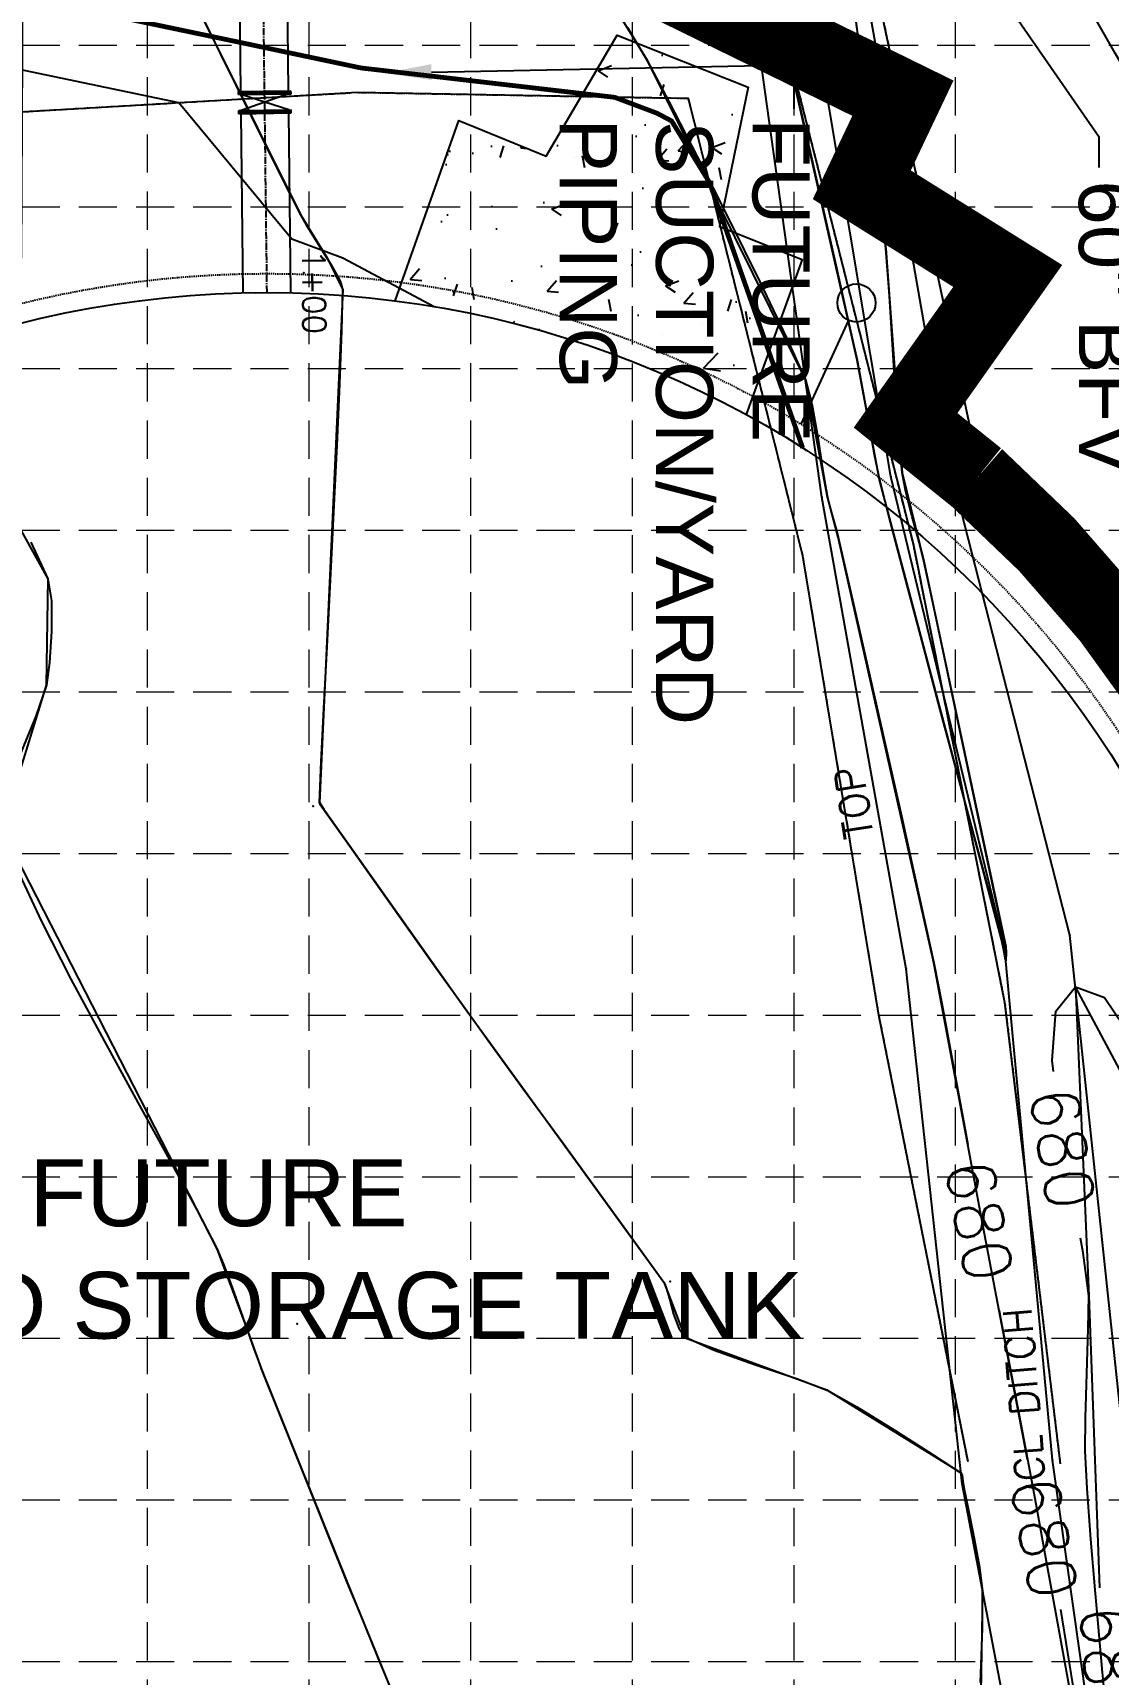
# Model space of a CAD drawing. Header units: inches. Extents: x 8056544 to 8057224, y 14638228 to 14639314.
# Drawn here: x 8056820.8 to 8056933.6, y 14638701.9 to 14638874 of the extents above; entities that cross this region are included whole.
import ezdxf
from ezdxf.enums import TextEntityAlignment as Align

# ---------------------------------------------------------------- set-up
doc = ezdxf.new("R2010")
doc.units = ezdxf.units.IN
doc.header["$MEASUREMENT"] = 0
for name, pattern in [('CENTER2', [1.125, 0.75, -0.125, 0.125, -0.125]), ('DASHED2', [0.375, 0.25, -0.125]), ('HIDDEN', [0.375, 0.25, -0.125]), ('HIDDEN2', [0.1875, 0.125, -0.0625]), ('PHANTOM2', [1.25, 0.625, -0.125, 0.125, -0.125, 0.125, -0.125])]:
    doc.linetypes.add(name, pattern=pattern)
for name, color, linetype in [('C-MH-OFF', 7, 'Continuous'), ('EC', 35, 'Continuous'), ('EX-SLOPE-BTM-', 5, 'DASHED2'), ('EX-SLOPE-TOP-', 5, 'PHANTOM2'), ('FN-6TXT', 6, 'Continuous'), ('FN-CONC', 6, 'Continuous'), ('FN-TANK', 3, 'Continuous'), ('FN-TANK-DRAIN', 2, 'HIDDEN2'), ('GRID', 254, 'HIDDEN'), ('LIMITS OF DISTURBANCE', 1, 'HIDDEN'), ('POINT', 7, 'Continuous'), ('PROPOSED PIPE', 3, 'Continuous'), ('SHORT PIPE-TXT-STA-LAB', 7, 'Continuous'), ('SRF-FLT-', 5, 'Continuous'), ('wr-center-fut', 2, 'CENTER2')]:
    doc.layers.add(name, color=color, linetype=linetype)
doc.styles.add('20-120', font='ROMANS.shx', dxfattribs={"height": 2.4})
doc.styles.add('ROMANS', font='romans.shx', dxfattribs={"height": 3})
doc.styles.get("Standard").update_dxf_attribs({"font": 'ARIAL.TTF'})

# ---------------------------------------------------------------- blocks, each defined once
blk = doc.blocks.new('lbl_tic')
blk.add_line((0, -0.04165), (0, 0.04165))

msp = doc.modelspace()

# ---------------------------------------------------------------- hatches: boundary and pattern name
at = {"layer": 'FN-CONC', "ltscale": 50}
h = msp.add_hatch(dxfattribs=at)
h.set_pattern_fill('AR-CONC', scale=2, style=0)
h.set_pattern_definition([(50, (5549605.029, 7540782.853), (14.345203652, -1.2550427), [1.5, -16.5]), (355, (5549605.029, 7540782.853), (-2.775026672, 15.043842674), [1.2, -13.2]), (100.4514, (5549606.225, 7540782.749), (11.570187634, 13.78879084), [1.2748038, -14.02284224]), (46.1842, (5549605.03, 7540786.853), (21.344820973, -3.310380287), [2.25, -24.75]), (96.6356, (5549606.808, 7540786.577), (18.69325411, 19.48235742), [1.91220576, -21.03426]), (351.1842, (5549605.03, 7540786.853), (18.6932389, 19.48237202), [1.8, -19.8]), (21, (5549607.029, 7540785.853), (11.938141042, -8.052377813), [1.5, -16.5]), (326, (5549607.029, 7540785.853), (4.866306638, 14.5030009), [1.2, -13.2]), (71.4514, (5549608.024, 7540785.182), (16.804452572, 6.450609934), [1.2748038, -14.02284224]), (37.5, (5549605.029, 7540782.8533), (0.2431971063, 6.6578770766), [0, -13.04, 0, -13.4, 0, -13.25]), (7.5, (5549605.029, 7540782.853), (5.261390749, 7.8882342376), [0, -7.64, 0, -12.74, 0, -5.05]), (327.5, (5549600.569, 7540782.8533), (10.6764487234, -0.4510974347), [0, -5, 0, -15.6, 0, -20.7]), (317.5, (5549598.569, 7540782.853), (11.663723387, 2.002099647), [0, -6.5, 0, -10.36, 0, -14.7])])
h.paths.add_polyline_path([(8056881.19, 14638840.46), (8056896.2, 14638840.65), (8056892.95, 14638853.64), (8056892.82, 14638853.69), (8056892.87, 14638853.93), (8056891.78, 14638858.3), (8056887.81, 14638864.75), (8056886.28, 14638865.56), (8056881.84, 14638867.23), (8056878.3, 14638867.29), (8056874.64, 14638861.06), (8056865.48, 14638864.81), (8056859.27, 14638847.21), (8056862.9, 14638845.28, -0.045119)])
h.paths.add_polyline_path([(8056882.1, 14638873.75), (8056878.49, 14638867.62), (8056881.84, 14638867.23), (8056889.58, 14638867.09), (8056891.78, 14638858.3), (8056893.03, 14638854.72), (8056895.83, 14638868.28)])
h.paths.add_polyline_path([(8056887.81, 14638864.75), (8056891.78, 14638858.3), (8056889.58, 14638867.09), (8056881.84, 14638867.23), (8056886.28, 14638865.56)], flags=17)
h.paths.add_polyline_path([(8056897.97, 14638840.67), (8056898.03, 14638840.67), (8056901.48, 14638850.23), (8056893.49, 14638853.42)])
h.paths.add_polyline_path([(8056896.2, 14638840.65), (8056897.97, 14638840.67), (8056893.49, 14638853.42), (8056892.95, 14638853.64)])
h.paths.add_polyline_path([(8056898, 14638840.59), (8056897.97, 14638840.67), (8056896.2, 14638840.65), (8056896.94, 14638837.66)])
h.paths.add_polyline_path([(8056881.19, 14638840.46, -0.037714), (8056895.61, 14638833.96), (8056896.94, 14638837.66), (8056896.2, 14638840.65)])
h.paths.add_polyline_path([(8056862.9, 14638845.28), (8056859.27, 14638847.21), (8056858.81, 14638845.89, -0.009859)])

# ---------------------------------------------------------------- linework, layer by layer
at = {"layer": 'C-MH-OFF'}
msp.add_lwpolyline([(8056906.35, 14638843.86), (8056901.34, 14638832.96)], dxfattribs=at)
at = {"layer": 'C-MH-OFF', "ltscale": 50}
msp.add_circle((8056907.19, 14638845.67), 2, dxfattribs=at)
at = {"layer": 'EC'}
for points in [[(8056932.44, 14638605.71), (8056930.81, 14638634.57), (8056927.81, 14638671.94), (8056918.28, 14638721.87), (8056912.41, 14638775.84), (8056903.56, 14638825.31), (8056896.21, 14638877.85), (8056890.66, 14638913.69), (8056886.17, 14638928.41), (8056892.71, 14638934.12), (8056898.27, 14638939.38), (8056903.85, 14638934.28), (8056895.05, 14638959.73), (8056882.06, 14638998.81), (8056875.16, 14639023.85), (8056865.75, 14639068.4), (8056854.07, 14639111.15)], [(8056942.15, 14638547.94), (8056939.7, 14638582.34), (8056939.78, 14638607.41), (8056938.62, 14638634.86), (8056934.99, 14638673.34), (8056927.73, 14638724.35), (8056922.71, 14638778.17), (8056910.78, 14638827.47), (8056902.19, 14638878.94), (8056896.93, 14638914.47), (8056897.4, 14638929)], [(8056909.17, 14638872.83), (8056907.93, 14638879.98), (8056901.54, 14638914.88), (8056900.1, 14638921.79), (8056908.09, 14638917), (8056919.37, 14638922.47), (8056942.3, 14638877.36), (8056975.65, 14638822.88), (8056991.24, 14638795.66), (8057016.2, 14638750.99), (8057037.29, 14638713.17), (8057047.67, 14638690.99), (8057070.81, 14638638.46), (8057072.96, 14638634.03), (8057062.45, 14638630.08), (8057058.25, 14638641.33), (8057036.68, 14638684.67), (8057024.81, 14638708.64), (8057004.18, 14638744.86), (8056980.78, 14638791.28), (8056966.34, 14638816.89), (8056934.31, 14638871.85), (8056915.91, 14638904.13), (8056908.09, 14638917)], [(8056952.51, 14638548.26), (8056947.4, 14638574.75), (8056944.43, 14638582.33), (8056945.11, 14638595), (8056945.55, 14638606.42), (8056945.43, 14638636.45), (8056941.66, 14638673.68), (8056935.19, 14638726.43), (8056929.57, 14638779.37), (8056916.72, 14638829.46), (8056910.94, 14638862.66)]]:
    msp.add_lwpolyline(points, dxfattribs=at)
at = {"layer": 'EC', "linetype": 'Continuous'}
for points in [[(8056925.13, 14638724.41), (8056920.46, 14638748.8), (8056915.3, 14638776.49), (8056905.27, 14638821.1), (8056904.11, 14638825.48), (8056901.84, 14638837.64), (8056885.27, 14638871.09), (8056875.33, 14638887.26), (8056869.93, 14638907.4), (8056862.4, 14638911.57), (8056861.33, 14638940.92), (8056860.82, 14638957.05), (8056854.33, 14638973.73), (8056841.68, 14639002.84), (8056839.93, 14639007.58), (8056836.96, 14639008.49), (8056835.44, 14639013.22), (8056834.73, 14639019.26)], [(8056820.09, 14638974.37), (8056825.73, 14638954.89), (8056824.77, 14638944.18), (8056826.27, 14638899.7), (8056835.34, 14638882.19), (8056848.93, 14638854.86), (8056851.71, 14638850.34), (8056853.33, 14638847.06), (8056850.89, 14638793.29), (8056851.35, 14638792.59), (8056866.05, 14638771.84), (8056886.99, 14638743), (8056887.24, 14638742.38), (8056889.22, 14638737.16), (8056904.07, 14638731.71), (8056918.16, 14638723.01), (8056918.37, 14638721.89), (8056918.48, 14638721.29), (8056920.42, 14638710.68), (8056919.87, 14638678.47)], [(8056906.54, 14638879.73), (8056910.28, 14638851.39), (8056911.97, 14638827.87), (8056914.24, 14638818.61), (8056922.84, 14638778.19), (8056922.87, 14638777.52), (8056922.85, 14638776.7), (8056922.58, 14638778.14), (8056922.4, 14638778.93), (8056909.6, 14638827.12), (8056907.25, 14638839.66), (8056898.51, 14638878.27)], [(8056860.11, 14638696.13), (8056853.85, 14638711.43), (8056844.82, 14638733.93), (8056843.32, 14638738.1), (8056840.17, 14638746.51), (8056817.63, 14638790.5), (8056822.28, 14638805.6), (8056822.44, 14638816.75), (8056806.53, 14638845.35)], [(8056958.73, 14638729.23), (8056945.38, 14638745.45), (8056930.15, 14638773.95), (8056931.54, 14638741.57), (8056932.67, 14638710.95)], [(8056933.63, 14638695.43), (8056935.7, 14638673.38), (8056935.77, 14638670.6), (8056935.69, 14638665.9), (8056934.44, 14638673.23), (8056933.77, 14638676.89), (8056928.61, 14638708.68)]]:
    msp.add_lwpolyline(points, dxfattribs=at)
at = {"layer": 'EC', "const_width": 0.5, "elevation": 680, "flags": 128}
msp.add_lwpolyline([(8056901.55, 14638830.47), (8056891.78, 14638858.3), (8056887.81, 14638864.75), (8056886.28, 14638865.56), (8056881.84, 14638867.23), (8056855.23, 14638870.31), (8056843.5, 14638872.79), (8056814.89, 14638878.78), (8056809.47, 14638880.87), (8056780.6, 14638887.83), (8056779.34, 14638890.18), (8056774.48, 14638896.7), (8056815.11, 14638901.64), (8056850.65, 14638905.74), (8056856.79, 14638915.89), (8056862.09, 14638919.23), (8056865, 14638920.75), (8056865.61, 14638924.65), (8056855.62, 14638949.03), (8056850.77, 14638971.48), (8056850.27, 14638973.58), (8056849.78, 14638975.74), (8056847.87, 14638982.67)], dxfattribs=at)
at = {"layer": 'EC', "elevation": 681, "flags": 128}
msp.add_lwpolyline([(8056862.9, 14638845.28), (8056853.35, 14638850.35), (8056848, 14638852.36), (8056836.14, 14638866.64), (8056814.54, 14638871.16)], dxfattribs=at)
at = {"layer": 'EC'}
for points in [[(8056837.54, 14638877.76, 681), (8056840.51, 14638871.76, 681), (8056843.73, 14638865.24, 681), (8056846.71, 14638859.24, 681), (8056848.93, 14638854.83, 681), (8056848.93, 14638854.83, 681), (8056849.49, 14638853.86, 681), (8056850.3, 14638852.58, 681), (8056851.11, 14638851.29, 681), (8056851.7, 14638850.33, 681), (8056851.7, 14638850.33, 681), (8056852.1, 14638849.66, 681), (8056852.64, 14638848.74, 681), (8056853.12, 14638847.8, 681), (8056853.31, 14638847.07, 681), (8056853.31, 14638847.07, 681), (8056853.2, 14638842.74, 681), (8056852.99, 14638837.18, 681), (8056852.69, 14638830.73, 681), (8056852.36, 14638823.75, 681), (8056851.99, 14638816.59, 681), (8056851.64, 14638809.61, 681), (8056851.31, 14638803.16, 681), (8056851.04, 14638797.6, 681), (8056850.86, 14638793.27, 681), (8056850.86, 14638793.27, 681), (8056850.91, 14638793.12, 681), (8056851.05, 14638792.93, 681), (8056851.2, 14638792.74, 681), (8056851.31, 14638792.61, 681), (8056851.31, 14638792.61, 681), (8056853.65, 14638789.3, 681), (8056856.83, 14638784.81, 681), (8056860.29, 14638779.92, 681), (8056863.47, 14638775.44, 681), (8056865.83, 14638772.13, 681), (8056865.83, 14638772.13, 681), (8056868.57, 14638768.35, 681), (8056872.26, 14638763.28, 681), (8056876.42, 14638757.56, 681), (8056880.58, 14638751.85, 681), (8056884.27, 14638746.78, 681), (8056887, 14638743, 681), (8056887, 14638743, 681), (8056887.07, 14638742.87, 681), (8056887.14, 14638742.7, 681), (8056887.2, 14638742.52, 681), (8056887.25, 14638742.39, 681), (8056887.25, 14638742.39, 681), (8056887.59, 14638741.24, 681), (8056888.02, 14638739.66, 681), (8056888.56, 14638738.17, 681), (8056889.2, 14638737.27, 681), (8056889.2, 14638737.27, 681), (8056892.27, 14638735.86, 681), (8056896.62, 14638734.34, 681), (8056901, 14638732.87, 681), (8056904.17, 14638731.64, 681), (8056904.17, 14638731.64, 681), (8056907.22, 14638729.93, 681), (8056911.25, 14638727.46, 681), (8056915.24, 14638724.91, 681), (8056918.16, 14638722.97, 681), (8056918.16, 14638722.97, 681), (8056918.26, 14638722.78, 681), (8056918.32, 14638722.47, 681), (8056918.34, 14638722.13, 681), (8056918.37, 14638721.89, 681), (8056918.37, 14638721.89, 681), (8056918.39, 14638721.77, 681), (8056918.42, 14638721.6, 681), (8056918.45, 14638721.43, 681), (8056918.47, 14638721.31, 681), (8056918.47, 14638721.31, 681), (8056918.92, 14638719.1, 681), (8056919.54, 14638716.12, 681), (8056920.1, 14638713.12, 681), (8056920.37, 14638710.89, 681), (8056920.37, 14638710.89, 681), (8056920.36, 14638706.68, 681), (8056920.16, 14638701.02, 681)], [(8056883.17, 14638874.54, 680), (8056885.26, 14638871.08, 680), (8056885.26, 14638871.08, 680), (8056887.51, 14638866.79, 680), (8056890.49, 14638861.01, 680), (8056893.8, 14638854.46, 680), (8056897.06, 14638847.88, 680), (8056899.87, 14638842.02, 680), (8056901.84, 14638837.6, 680), (8056901.84, 14638837.6, 680), (8056902.52, 14638835.09, 680), (8056903.14, 14638831.59, 680), (8056903.67, 14638828.07, 680), (8056904.11, 14638825.48, 680), (8056904.11, 14638825.48, 680), (8056904.34, 14638824.55, 680), (8056904.68, 14638823.29, 680), (8056905.03, 14638822.04, 680), (8056905.27, 14638821.11, 680), (8056905.27, 14638821.11, 680), (8056906.21, 14638817, 680), (8056907.43, 14638811.64, 680), (8056908.84, 14638805.44, 680), (8056910.34, 14638798.82, 680), (8056911.83, 14638792.2, 680), (8056913.22, 14638785.99, 680), (8056914.41, 14638780.62, 680), (8056915.3, 14638776.49, 680), (8056915.3, 14638776.49, 680), (8056916.18, 14638772.03, 680), (8056917.31, 14638765.95, 680), (8056918.53, 14638759.34, 680), (8056918.87, 14638757.44, 680)], [(8056899.46, 14638874.11, 679), (8056900.72, 14638868.6, 679), (8056902.16, 14638862.27, 679), (8056903.66, 14638855.68, 679), (8056905.09, 14638849.35, 679), (8056906.33, 14638843.83, 679), (8056907.25, 14638839.66, 679), (8056907.25, 14638839.66, 679), (8056907.76, 14638837, 679), (8056908.4, 14638833.38, 679), (8056909.05, 14638829.77, 679), (8056909.6, 14638827.12, 679), (8056909.6, 14638827.12, 679), (8056910.74, 14638822.67, 679), (8056912.26, 14638816.86, 679), (8056914.03, 14638810.17, 679), (8056915.94, 14638803.02, 679), (8056917.86, 14638795.87, 679), (8056919.66, 14638789.18, 679), (8056921.21, 14638783.39, 679), (8056922.39, 14638778.95, 679), (8056922.39, 14638778.95, 679), (8056922.44, 14638778.78, 679), (8056922.49, 14638778.55, 679), (8056922.54, 14638778.31, 679), (8056922.58, 14638778.14, 679), (8056922.58, 14638778.14, 679), (8056922.63, 14638777.82, 679), (8056922.69, 14638777.39, 679), (8056922.76, 14638776.97, 679), (8056922.85, 14638776.66, 679), (8056922.85, 14638776.66, 679), (8056922.88, 14638776.71, 679), (8056922.89, 14638776.97, 679), (8056922.88, 14638777.28, 679), (8056922.87, 14638777.51, 679), (8056922.87, 14638777.51, 679), (8056922.87, 14638777.65, 679), (8056922.87, 14638777.85, 679), (8056922.86, 14638778.05, 679), (8056922.84, 14638778.19, 679), (8056922.84, 14638778.19, 679), (8056921.92, 14638782.55, 679), (8056920.7, 14638788.33, 679), (8056919.3, 14638794.95, 679), (8056917.83, 14638801.86, 679), (8056916.42, 14638808.48, 679), (8056915.18, 14638814.25, 679), (8056914.24, 14638818.61, 679), (8056914.24, 14638818.61, 679), (8056913.75, 14638820.58, 679), (8056913.04, 14638823.23, 679), (8056912.36, 14638825.88, 679), (8056911.97, 14638827.87, 679), (8056911.97, 14638827.87, 679), (8056911.53, 14638832.86, 679), (8056911.09, 14638839.63, 679), (8056910.67, 14638846.4, 679), (8056910.28, 14638851.39, 679), (8056910.28, 14638851.39, 679), (8056909.73, 14638855.98, 679), (8056908.91, 14638862.19, 679), (8056908, 14638868.95, 679), (8056907.15, 14638875.15, 679)], [(8056819.4, 14638798.01, 682), (8056821.19, 14638802.35, 682), (8056822.29, 14638805.59, 682), (8056822.29, 14638805.59, 682), (8056822.6, 14638807.97, 682), (8056822.82, 14638811.22, 682), (8056822.82, 14638814.45, 682), (8056822.45, 14638816.75, 682), (8056822.45, 14638816.75, 682), (8056820.64, 14638820.58, 682)], [(8056858.79, 14638699.4, 682), (8056856.98, 14638703.8, 682), (8056855.17, 14638708.19, 682), (8056853.84, 14638711.44, 682), (8056853.84, 14638711.44, 682), (8056851.91, 14638716.22, 682), (8056849.31, 14638722.68, 682), (8056846.72, 14638729.14, 682), (8056844.81, 14638733.92, 682), (8056844.81, 14638733.92, 682), (8056844.48, 14638734.81, 682), (8056844.05, 14638736.01, 682), (8056843.63, 14638737.21, 682), (8056843.31, 14638738.1, 682), (8056843.31, 14638738.1, 682), (8056842.67, 14638739.9, 682), (8056841.8, 14638742.34, 682), (8056840.89, 14638744.77, 682), (8056840.16, 14638746.53, 682), (8056840.16, 14638746.53, 682), (8056838.06, 14638750.58, 682), (8056835.2, 14638755.81, 682), (8056831.87, 14638761.84, 682), (8056828.33, 14638768.29, 682), (8056824.86, 14638774.76, 682), (8056821.74, 14638780.88, 682), (8056819.23, 14638786.25, 682)], [(8056927.85, 14638765.09, 680), (8056927.72, 14638766.24, 680), (8056928.08, 14638771.42, 680), (8056930.14, 14638773.97, 680), (8056930.14, 14638773.97, 680), (8056933.2, 14638772.85, 680), (8056936.09, 14638768.56, 680)], [(8056933.5, 14638696.65, 680), (8056932.95, 14638702.47, 680), (8056932.55, 14638706.81, 680), (8056932.55, 14638706.81, 680), (8056932.21, 14638710.73, 680), (8056931.77, 14638716.05, 680), (8056931.38, 14638721.37, 680), (8056931.16, 14638725.3, 680), (8056931.16, 14638725.3, 680), (8056931.19, 14638728.76, 680), (8056931.34, 14638733.43, 680), (8056931.5, 14638738.1, 680), (8056931.54, 14638741.56, 680), (8056931.54, 14638741.56, 680), (8056930.96, 14638746.09, 680), (8056930.67, 14638747.61, 680)], [(8056922.14, 14638740.03, 680), (8056922.29, 14638739.23, 680), (8056923.44, 14638733.25, 680), (8056924.5, 14638727.75, 680), (8056925.26, 14638723.7, 680), (8056925.26, 14638723.7, 680), (8056926.06, 14638719.39, 680), (8056927.08, 14638713.76, 680), (8056928.26, 14638707.25, 680), (8056929.52, 14638700.31, 680)]]:
    msp.add_polyline3d(points, dxfattribs=at)
at = {"layer": 'EX-SLOPE-BTM-'}
msp.add_lwpolyline([(8056928.58, 14638723.95), (8056922.76, 14638772.31), (8056913.16, 14638820.4), (8056897.21, 14638883.37), (8056856.74, 14638880.71), (8056815.19, 14638885.42), (8056768.82, 14638888.65), (8056724.91, 14638893.34, -0.182319), (8056699.5, 14638906.15, -0.083135), (8056680.35, 14638935.56), (8056684.2, 14638969.81)], format="xyb", dxfattribs=at)
at = {"layer": 'EX-SLOPE-TOP-'}
msp.add_lwpolyline([(8056921.52, 14638821.34), (8056907.56, 14638886.84), (8056927.93, 14638926.18), (8056944.99, 14638972.04), (8056979.34, 14639022.57), (8056999.4, 14639043.5)], dxfattribs=at)
msp.add_lwpolyline([(8056918.89, 14638724.16), (8056909.54, 14638771), (8056901.57, 14638819.16), (8056889.58, 14638867.09), (8056854.85, 14638867.72), (8056814.27, 14638865.37), (8056765.76, 14638870.53), (8056721.56, 14638878.87, -0.180357), (8056670.64, 14638929.77)], format="xyb", dxfattribs=at)
at = {"layer": 'FN-6TXT', "color": 7}
for points in [[(8056869.44, 14638896.57), (8056900.61, 14638870.62), (8056900.61, 14638866.03)], [(8056918.51, 14638883.51), (8056932.61, 14638863.13), (8056932.61, 14638859.86)]]:
    msp.add_lwpolyline(points, dxfattribs=at)
at = {"layer": 'FN-6TXT', "color": 7, "ltscale": 50}
msp.add_lwpolyline([(8056862.63, 14638869.87), (8056900.61, 14638870.62)], dxfattribs=at)
msp.add_solid([(8056862.65, 14638869.04), (8056857.63, 14638869.77), (8056862.61, 14638870.7)], dxfattribs=at)
at = {"layer": 'FN-CONC', "color": 7, "ltscale": 50, "flags": 128}
msp.add_lwpolyline([(8056858.81, 14638845.89), (8056865.48, 14638864.81), (8056874.64, 14638861.06), (8056882.1, 14638873.75), (8056895.83, 14638868.28), (8056892.82, 14638853.69), (8056901.48, 14638850.23), (8056895.61, 14638833.96)], dxfattribs=at)
at = {"layer": 'FN-TANK', "color": 7, "ltscale": 50}
msp.add_circle((8056845.39, 14638741.75), 105, dxfattribs=at)
at = {"layer": 'FN-TANK-DRAIN', "color": 5}
msp.add_circle((8056845.39, 14638741.75), 107, dxfattribs=at)
at = {"layer": 'GRID', "color": 252, "linetype": 'HIDDEN', "lineweight": 0, "ltscale": 16}
for p, q in [((8056832.84, 14638313.34), (8056832.84, 14639296.42)), ((8056849.79, 14638313.34), (8056849.79, 14639296.42)), ((8056866.74, 14638313.34), (8056866.74, 14639296.42)), ((8056883.69, 14638313.33), (8056883.69, 14639296.42)), ((8056900.64, 14638313.33), (8056900.64, 14639296.42)), ((8056917.58, 14638313.33), (8056917.58, 14639296.42)), ((8056561.65, 14638872.7), (8057205.72, 14638872.7)), ((8056561.65, 14638855.75), (8057205.72, 14638855.75)), ((8056561.65, 14638838.8), (8057205.72, 14638838.8)), ((8056561.65, 14638821.85), (8057205.72, 14638821.85)), ((8056561.65, 14638804.9), (8057205.72, 14638804.9)), ((8056561.65, 14638787.95), (8057205.72, 14638787.95)), ((8056561.65, 14638771), (8057205.72, 14638771)), ((8056561.65, 14638754.05), (8057205.72, 14638754.05)), ((8056561.65, 14638737.11), (8057205.72, 14638737.11)), ((8056561.65, 14638720.16), (8057205.72, 14638720.16)), ((8056561.65, 14638703.21), (8057205.72, 14638703.21))]:
    msp.add_line(p, q, dxfattribs=at)
at = {"layer": 'LIMITS OF DISTURBANCE', "ltscale": 100, "const_width": 8}
msp.add_lwpolyline([(8057144.67, 14638942.63), (8057161.73, 14638942.63), (8057163.77, 14638816.49), (8057147.4, 14638813.08), (8057147.4, 14638789.22), (8056939.31, 14638643.16), (8056921.58, 14638658.16), (8056901.8, 14638643.16, -1.150358), (8056815.73, 14638850.36), (8056815.95, 14638895.34), (8056865.2, 14638896.3), (8056865.2, 14638880.04), (8056885.76, 14638880.04), (8056912.06, 14638867.14), (8056907.75, 14638858.06), (8056923.05, 14638848.5), (8056912.34, 14638833.36), (8056919.83, 14638827.33, -0.136349), (8056952.7, 14638777.28), (8057118.62, 14638826.51), (8057118.14, 14638905.86), (8057143.96, 14638906.81)], format="xyb", close=True, dxfattribs=at)
at = {"layer": 'POINT'}
for p in [(8056849.26, 14638848.83, 681.07), (8056916.72, 14638829.46, 679.86), (8056910.78, 14638827.47, 678.78), (8056903.56, 14638825.31, 680.1), (8056850.24, 14638792.9, 681.01), (8056929.57, 14638779.37, 679.95), (8056922.71, 14638778.17, 678.98), (8056912.41, 14638775.84, 680.4), (8056887.65, 14638743.07, 680.99), (8056848.55, 14638738.64, 681.87), (8056927.73, 14638724.35, 679.64), (8056918.28, 14638721.87, 681.01)]:
    msp.add_point(p, dxfattribs=at)
at = {"layer": 'PROPOSED PIPE', "color": 7}
for p, q in [((8056842.65, 14638867.84), (8056842.49, 14638881.97)), ((8056847.65, 14638867.92), (8056847.49, 14638882.03)), ((8056842.39, 14638867.84, 152.76), (8056847.89, 14638867.92, -152.77)), ((8056842.4, 14638867.51), (8056842.39, 14638867.84)), ((8056842.4, 14638867.67, 152.76), (8056847.9, 14638867.75, -152.76)), ((8056842.4, 14638867.51, 152.76), (8056847.9, 14638867.59, -152.76)), ((8056847.67, 14638865.92, -138.84), (8056842.64, 14638867.51)), ((8056847.65, 14638867.59), (8056842.68, 14638865.84)), ((8056847.9, 14638867.59), (8056847.89, 14638867.92)), ((8056842.42, 14638865.84, 152.78), (8056847.92, 14638865.92, -152.75)), ((8056842.43, 14638865.51), (8056842.42, 14638865.84)), ((8056842.43, 14638865.67, 152.76), (8056847.93, 14638865.75, -152.76)), ((8056842.43, 14638865.51, 152.75), (8056847.93, 14638865.59, -152.78)), ((8056842.89, 14638846.72), (8056842.68, 14638865.51)), ((8056847.89, 14638846.78), (8056847.68, 14638865.58)), ((8056847.93, 14638865.59), (8056847.92, 14638865.92))]:
    msp.add_line(p, q, dxfattribs=at)
at = {"layer": 'SRF-FLT-'}
for points in [[(8056921.52, 14638821.34, 0), (8056907.56, 14638886.84, 0), (8056927.93, 14638926.18, 0), (8056944.99, 14638972.04, 0), (8056979.34, 14639022.57, 0), (8056999.4, 14639043.5, 0)], [(8056921.52, 14638821.34, 0), (8056907.56, 14638886.84, 0), (8056927.93, 14638926.18, 0), (8056944.99, 14638972.04, 0), (8056979.34, 14639022.57, 0), (8056999.4, 14639043.5, 0)], [(8056928.58, 14638723.95, 0), (8056922.76, 14638772.31, 0), (8056913.16, 14638820.4, 0), (8056897.21, 14638883.37, 0), (8056856.74, 14638880.71, 0), (8056815.19, 14638885.42, 0), (8056768.82, 14638888.65, 0), (8056724.91, 14638893.34, 0), (8056699.5, 14638906.15, 0), (8056680.35, 14638935.56, 0), (8056684.2, 14638969.81, 0)], [(8056928.58, 14638723.95, 0), (8056922.76, 14638772.31, 0), (8056913.16, 14638820.4, 0), (8056897.21, 14638883.37, 0), (8056856.74, 14638880.71, 0), (8056815.19, 14638885.42, 0), (8056768.82, 14638888.65, 0), (8056724.91, 14638893.34, 0), (8056699.5, 14638906.15, 0), (8056680.35, 14638935.56, 0), (8056684.2, 14638969.81, 0)], [(8056918.89, 14638724.16, 0), (8056909.54, 14638771, 0), (8056901.57, 14638819.16, 0), (8056889.58, 14638867.09, 0), (8056854.85, 14638867.72, 0), (8056814.27, 14638865.37, 0), (8056765.76, 14638870.53, 0), (8056721.56, 14638878.87, 0), (8056670.64, 14638929.77, 0)], [(8056918.89, 14638724.16, 0), (8056909.54, 14638771, 0), (8056901.57, 14638819.16, 0), (8056889.58, 14638867.09, 0), (8056854.85, 14638867.72, 0), (8056814.27, 14638865.37, 0), (8056765.76, 14638870.53, 0), (8056721.56, 14638878.87, 0), (8056670.64, 14638929.77, 0)]]:
    msp.add_polyline3d(points, dxfattribs=at)
at = {"layer": 'wr-center-fut'}
msp.add_lwpolyline([(8056845.39, 14638846.75), (8056844.9, 14638886.75)], dxfattribs=at)

# ---------------------------------------------------------------- block references
at = {"layer": 'SHORT PIPE-TXT-STA-LAB', "ltscale": 50, "xscale": 28.8115246099551, "yscale": 28.81152461003512, "zscale": 28.81152460984394, "rotation": 270.7068125912179}
msp.add_blockref('lbl_tic', (8056845.39, 14638846.75), dxfattribs=at)

# ---------------------------------------------------------------- texts
at = {"layer": 'EC', "style": 'ROMANS'}
for s, height, rotation, p in [('TOP', 3, 98.843, (8056908.99, 14638789.76)), ('680', 5, 279.172, (8056925.28, 14638762.99, 680)), ('680', 5, 280.6321, (8056916.41, 14638755.33, 680)), ('CL DITCH', 3, 94.3719, (8056926.91, 14638722.23))]:
    msp.add_text(s, height=height, rotation=rotation, dxfattribs=at).set_placement(p)
for rotation, p in [(280.3118, (8056926.86, 14638716.23, 680)), (274.7176, (8056933.6, 14638702.72, 680))]:
    msp.add_text('680', height=5, rotation=rotation, dxfattribs=at).set_placement(p, align=Align.MIDDLE_CENTER)
at = {"layer": 'FN-6TXT', "color": 7}
for s, p in [('PIPING', (8056876.08, 14638865.01)), ('SUCTION/YARD ', (8056886.18, 14638864.74)), ('FUTURE ', (8056896.29, 14638865.05)), ('60" BFV', (8056930.51, 14638858.52))]:
    msp.add_text(s, height=6, rotation=270, dxfattribs=at).set_placement(p)
for s, p in [('FUTURE', (8056820.48, 14638748.87)), ('GROUND STORAGE TANK', (8056778.8, 14638737.08))]:
    msp.add_text(s, height=7, dxfattribs=at).set_placement(p)
at = {"layer": 'SHORT PIPE-TXT-STA-LAB', "ltscale": 50, "style": '20-120'}
msp.add_text('1+00', height=2.4, rotation=270.7068, dxfattribs=at).set_placement((8056848.39, 14638846.79), align=Align.BOTTOM_CENTER)

doc.saveas('drawing.dxf')
